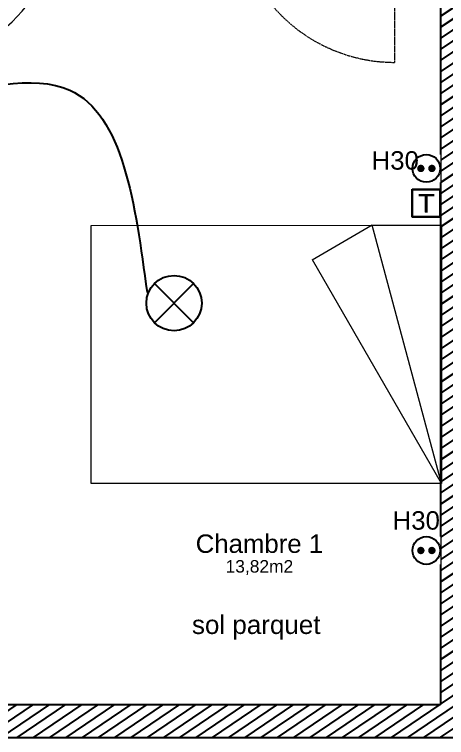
# Model space of a CAD drawing. Header units: millimetres. Extents: x 522027 to 600964, y -380282 to -298602.
# Drawn here: x 579752 to 582096, y -342809 to -338889 of the extents above; entities that cross this region are included whole.
import ezdxf

# ---------------------------------------------------------------- set-up
doc = ezdxf.new("R2010")
doc.units = ezdxf.units.MM
doc.set_wipeout_variables(frame=1)
doc.linetypes.add('Style de ligne -2', pattern=[0.694425, 0.48607, -0.208355])
doc.layers.add('3-BAT C-Niveau -2', color=7, linetype='Continuous')
doc.layers.add('prlm-ELEC-CFA', color=1, linetype='Continuous')
doc.layers.add('prlm-ELEC-CFO', color=1, linetype='Continuous', lineweight=25)
doc.styles.add('Arial', font='arial.ttf')
doc.styles.add('Helvetica', font='arial.ttf')
doc.styles.add('Lucida Grande', font='')
doc.styles.get("Standard").update_dxf_attribs({"font": 'arial.ttf'})
doc.styles.get('Lucida Grande').set_extended_font_data('Lucida Grande')
pattern_1 = [(34.276399, (505201.977, 142745.115), (-23.42441, 44.173488), [])]

# ---------------------------------------------------------------- blocks, each defined once
blk = doc.blocks.new('Groupe-59-1')
at = {"color": 7, "linetype": 'Continuous', "lineweight": 13}
for p, q in [((16517.17, -46011.34), (16554.1, -46004.36)), ((16580.12, -46141.91), (16554.03, -46004.37)), ((16517.17, -46011.34), (16488.7, -46035.89)), ((16580.12, -46141.91), (16517.17, -46011.34)), ((16580.12, -46141.91), (16488.75, -46035.84))]:
    blk.add_line(p, q, dxfattribs=at)
at = {"color": 7, "linetype": 'Continuous', "lineweight": 13, "flags": 128}
blk.add_lwpolyline([(16393.45, -46177.32), (16367.36, -46039.77), (16554.03, -46004.37), (16580.12, -46141.91)], close=True, dxfattribs=at)
blk = doc.blocks.new('Sol parquet')
at = {"color": 7, "insert": (0, -0.78), "char_height": 10.0872, "attachment_point": 2, "line_spacing_factor": 0.834288, "style": 'Helvetica'}
blk.add_mtext('sol parquet', dxfattribs=at)
blk = doc.blocks.new('PORTE FENETRE TYPE 3bis')
at = {"color": 7, "linetype": 'Style de ligne -2', "lineweight": 5}
blk.add_line((4, 16), (4, 103), dxfattribs=at)
at = {"color": 7, "linetype": 'Continuous', "lineweight": 25, "flags": 128}
for points in [[(-2, 18), (0, 18), (0, 14)], [(97, 18), (95, 18), (95, 14)], [(0, 7.7), (0, -18), (-2, -18)], [(95, 7.7), (95, -18), (97, -18)]]:
    blk.add_lwpolyline(points, dxfattribs=at)
at = {"color": 7, "linetype": 'Continuous', "lineweight": 13, "flags": 128}
for points in [[(4, 16), (10, 16), (10, 10), (4, 10)], [(10, 16), (85, 16), (85, 14.5), (10, 14.5)], [(85, 16), (91, 16), (91, 10), (85, 10)], [(-2, 14), (6, 14), (6, 8), (-2, 8)], [(89, 14), (97, 14), (97, 8), (89, 8)], [(10, 11.5), (85, 11.5), (85, 10), (10, 10)]]:
    blk.add_lwpolyline(points, close=True, dxfattribs=at)
at = {"color": 7, "linetype": 'Style de ligne -2', "lineweight": 5}
blk.add_arc((4, 16), 87, 360, 90, dxfattribs=at)
at = {"color": 7, "insert": (23.21, -0.18), "char_height": 10.161, "attachment_point": 1, "line_spacing_factor": 0.978845, "style": 'Lucida Grande'}
blk.add_mtext('PF+VR ', dxfattribs=at)
blk = doc.blocks.new('xi.TEL')
at = {"layer": 'prlm-ELEC-CFA', "color": 0, "linetype": 'ByBlock', "lineweight": -2, "flags": 128}
blk.add_lwpolyline([(-7.5, 7.5), (7.5, 7.5), (7.5, -7.5), (-7.5, -7.5)], close=True, dxfattribs=at)
at = {"layer": 'prlm-ELEC-CFA', "color": 0, "linetype": 'ByBlock', "insert": (0, 0), "char_height": 10, "width": 11.36, "attachment_point": 5}
blk.add_mtext('{\\fVerdana|b0|i0|c0|p34;T}', dxfattribs=at)
blk = doc.blocks.new('xi.PC')
at = {"color": 0, "lineweight": 5}
blk.add_wipeout([(-7.5, -7.5), (7.5, -7.5), (7.5, 7.5), (-7.5, 7.5)], dxfattribs=at).dxf.layer = 'prlm-ELEC-CFO'
at = {"layer": 'prlm-ELEC-CFO', "color": 0, "linetype": 'ByBlock', "lineweight": 5, "const_width": 2}
for points in [[(-4, 0, 1), (-2, 0, 1)], [(2, 0, 1), (4, 0, 1)]]:
    blk.add_lwpolyline(points, format="xyb", close=True, dxfattribs=at)
at = {"layer": 'prlm-ELEC-CFO', "color": 0, "linetype": 'ByBlock', "lineweight": -2}
blk.add_circle((0, 0), 7.5, dxfattribs=at)
blk = doc.blocks.new('xi.PTCE')
at = {"layer": 'prlm-ELEC-CFO', "color": 0}
for points in [[(-10.61, 10.61), (10.61, -10.61)], [(10.61, 10.61), (-10.61, -10.61)]]:
    blk.add_lwpolyline(points, dxfattribs=at)
at = {"layer": 'prlm-ELEC-CFO', "color": 0, "linetype": 'ByBlock'}
blk.add_circle((0, 0), 15, dxfattribs=at)

msp = doc.modelspace()

# ---------------------------------------------------------------- hatches: boundary and pattern name
at = {"layer": '3-BAT C-Niveau -2'}
h = msp.add_hatch(dxfattribs=at)
h.set_pattern_fill('MURS MACONNERIE-2', color=256, scale=10, angle=-10.7236, style=0, pattern_type=2)
h.set_pattern_definition(pattern_1)
h.paths.add_polyline_path([(582063.6, -342629.2), (582243.6, -342629.2), (582243.7, -337938.9), (582063.7, -337938.9)])
h = msp.add_hatch(dxfattribs=at)
h.set_pattern_fill('MURS MACONNERIE-2', color=256, scale=10, angle=-10.7236, style=0, pattern_type=2)
h.set_pattern_definition(pattern_1)
h.paths.add_polyline_path([(577428.1, -342629.2), (577428.1, -342809.2), (584857, -342809.2), (584857, -342629.2)])

# ---------------------------------------------------------------- linework, layer by layer
at = {"color": 7, "linetype": 'Continuous', "lineweight": 5}
msp.add_arc((579163.6, -338330.6), 830.5, 270, 357.9303, dxfattribs=at)
at = {"layer": '3-BAT C-Niveau -2'}
for p, q in [((582063.7, -337938.9), (582063.6, -342629.2)), ((582063.7, -337938.9), (582063.6, -342629.2)), ((577428.1, -342629.2), (582063.6, -342629.2)), ((577428.1, -342629.2), (582063.6, -342629.2)), ((577428.1, -342809.2), (584857, -342809.2)), ((577428.1, -342809.2), (584857, -342809.2))]:
    msp.add_line(p, q, dxfattribs=at)
at = {"layer": 'prlm-ELEC-CFA'}
for p, q in [((581908.6, -339836.8), (582058.6, -339836.8)), ((581908.6, -339986.8), (581908.6, -339836.8)), ((582058.6, -339836.8), (582058.6, -339986.8)), ((582058.6, -339986.8), (581908.6, -339986.8))]:
    msp.add_line(p, q, dxfattribs=at)
at = {"layer": 'prlm-ELEC-CFO'}
msp.add_spline([(579261.2, -339359.6), (580051.7, -339299.3), (580471.2, -340397)], degree=3, dxfattribs=at)

# ---------------------------------------------------------------- block references
at = {"xscale": 10, "yscale": 10, "zscale": 10}
for name, p, rotation in [('Groupe-59-1', (505019.3, 142779.7), 349.2763985886067), ('Sol parquet', (581063.3, -342139.1), 359.9999933322292)]:
    msp.add_blockref(name, p, dxfattribs=dict(at, rotation=rotation))
at = {"layer": '3-BAT C-Niveau -2', "xscale": 10, "yscale": 10, "zscale": 10, "rotation": 179.9999933324941}
msp.add_blockref('PORTE FENETRE TYPE 3bis', (581854.3, -338118.9), dxfattribs=at)
at = {"layer": 'prlm-ELEC-CFA', "xscale": 10, "yscale": 10, "zscale": 10}
msp.add_blockref('xi.TEL', (581986.3, -339913.2), dxfattribs=at)
at = {"layer": 'prlm-ELEC-CFO', "xscale": 10, "yscale": 10, "zscale": 10}
msp.add_blockref('xi.PTCE', (580617.6, -340454.1), dxfattribs=at)

# ---------------------------------------------------------------- texts
at = {"insert": (581080.6, -341708.2), "char_height": 100, "attachment_point": 2, "rotation": 360, "line_spacing_factor": 0.834288, "style": 'Arial'}
msp.add_mtext('Chambre 1\\P{\\H0.6752x;13,82m2}\\P', dxfattribs=at)
at = {"layer": 'prlm-ELEC-CFA'}
msp.add_text('T', height=100, dxfattribs=at).set_placement((581941.2, -339961.8))
at = {"layer": 'prlm-ELEC-CFO', "style": 'Arial'}
msp.add_text('H30', height=100, dxfattribs=at).set_placement((581803.3, -341682.2))

# ---------------------------------------------------------------- next in the draw order: block references
at = {"layer": 'prlm-ELEC-CFO', "xscale": 10, "yscale": 10, "zscale": 10}
for p in [(581986.3, -339723.9), (581986.3, -341795.2)]:
    msp.add_blockref('xi.PC', p, dxfattribs=at)

# ---------------------------------------------------------------- next in the draw order: texts
at = {"layer": 'prlm-ELEC-CFO', "style": 'Arial'}
msp.add_text('H30', height=100, dxfattribs=at).set_placement((581689.3, -339730.5))

doc.saveas('drawing.dxf')
